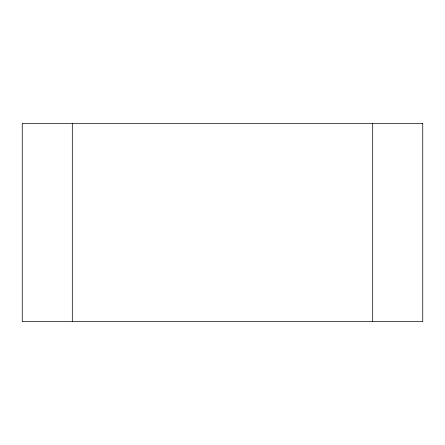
<?xml version="1.0" encoding="UTF-8"?>
<svg xmlns="http://www.w3.org/2000/svg" width="445" height="445" viewBox="0 0 445 445"><rect width="100%" height="100%" fill="white"/><g stroke="black" fill="none" stroke-linecap="round" stroke-linejoin="round"><path stroke-width="0.67" d="M372.688 123.348L372.688 321.652M72.312 123.348L72.312 321.652M422.75 123.348L22.25 123.348L22.25 321.652L422.75 321.652L422.75 123.348"/></g></svg>
